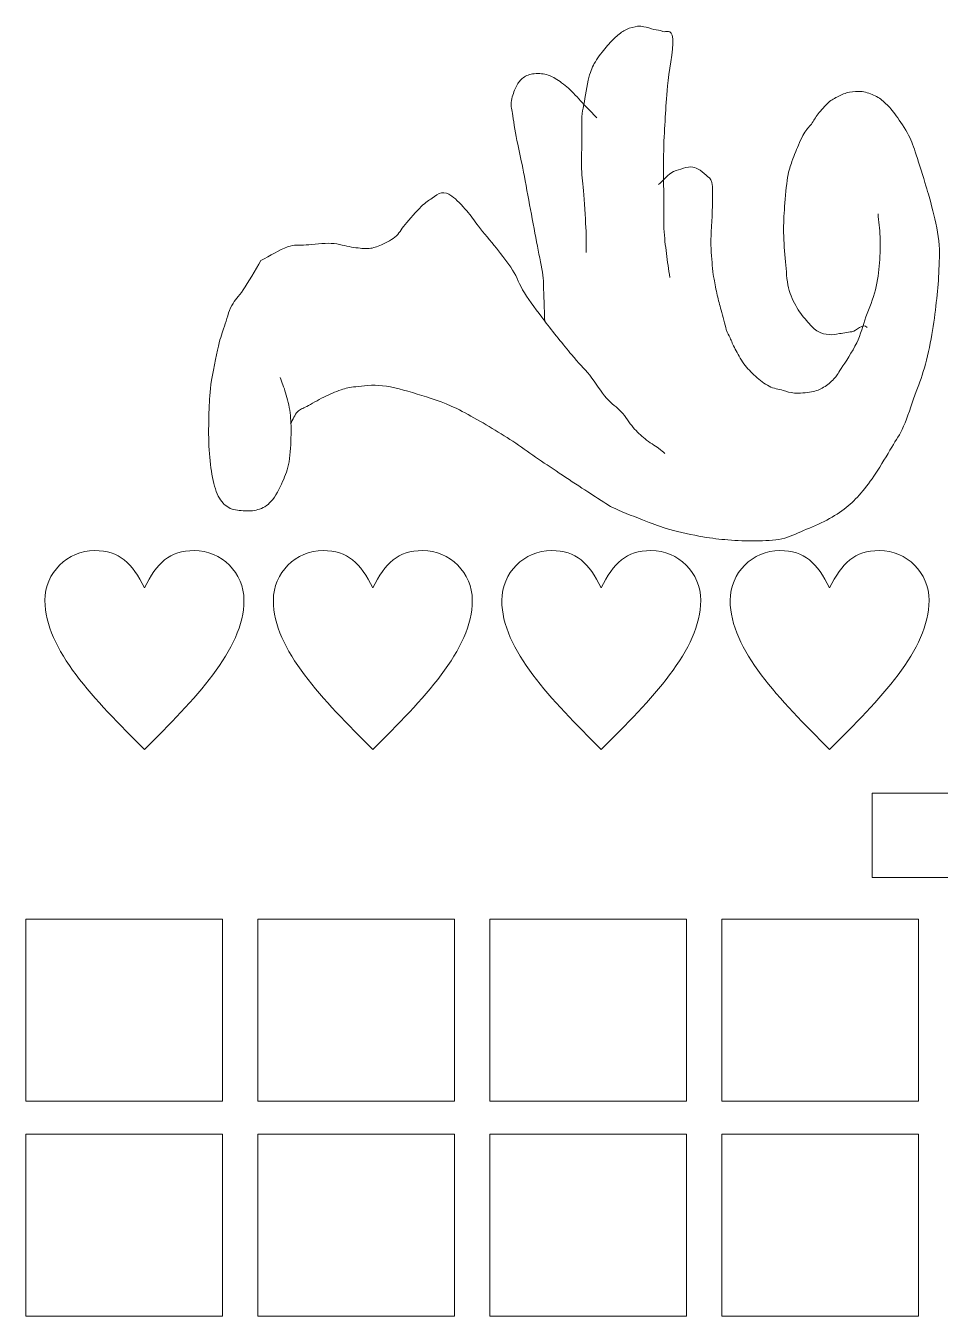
# Model space of a CAD drawing. Header units: millimetres. Extents: x -186 to 151, y -141 to 106.
# Drawn here: x 21.4 to 42.85, y 73.16 to 103.45 of the extents above; entities that cross this region are included whole.
import ezdxf

# ---------------------------------------------------------------- set-up
doc = ezdxf.new("R2010")
doc.units = ezdxf.units.MM
doc.header["$MEASUREMENT"] = 0
doc.layers.add('Camada 1', color=7, linetype='Continuous')

msp = doc.modelspace()

# ---------------------------------------------------------------- linework, layer by layer
at = {"layer": 'Camada 1', "color": 250, "lineweight": 9}
for points, knots in [([(34.5505, 98.1295), (34.5467, 98.3251), (34.5508, 98.4755), (34.5393, 98.7163), (34.5393, 98.7163), (34.5279, 98.957), (34.4992, 99.3316), (34.4819, 99.5721), (34.4819, 99.5721), (34.4647, 99.8125), (34.4417, 99.9582), (34.436, 100.1589), (34.436, 100.1589), (34.4304, 100.3596), (34.446, 100.5787), (34.4481, 100.7702), (34.4481, 100.7702), (34.4502, 100.9617), (34.4405, 101.1678), (34.4484, 101.3081), (34.4484, 101.3081), (34.4564, 101.4483), (34.4679, 101.4466), (34.4951, 101.6015), (34.4951, 101.6015), (34.5222, 101.7564), (34.5663, 102.0678), (34.6115, 102.2373), (34.6115, 102.2373), (34.6568, 102.4067), (34.6941, 102.4847), (34.7625, 102.604), (34.7625, 102.604), (34.831, 102.7234), (34.9344, 102.8464), (35.018, 102.9464), (35.018, 102.9464), (35.1016, 103.0462), (35.1846, 103.1336), (35.2636, 103.2031), (35.2636, 103.2031), (35.3424, 103.2727), (35.4087, 103.3237), (35.4904, 103.3628), (35.4904, 103.3628), (35.5722, 103.4018), (35.6831, 103.4262), (35.7521, 103.4364), (35.7521, 103.4364), (35.8211, 103.4467), (35.8393, 103.4365), (35.9033, 103.4242), (35.9033, 103.4242), (35.9673, 103.4119), (36.0622, 103.3812), (36.1359, 103.3628), (36.1359, 103.3628), (36.2094, 103.3444), (36.271, 103.3507), (36.3451, 103.3137), (36.3451, 103.3137), (36.4192, 103.2767), (36.5543, 103.4129), (36.5775, 103.1417), (36.5775, 103.1417), (36.6007, 102.8705), (36.4839, 102.3436), (36.4545, 102.0365), (36.4545, 102.0365), (36.4253, 101.7293), (36.4164, 101.5515), (36.4017, 101.2996), (36.4017, 101.2996), (36.387, 101.0478), (36.3723, 100.8334), (36.3663, 100.526), (36.3663, 100.526), (36.3602, 100.2187), (36.3645, 99.7633), (36.3654, 99.4576), (36.3654, 99.4576), (36.3663, 99.1519), (36.3611, 98.9182), (36.3717, 98.6918), (36.3717, 98.6918), (36.3824, 98.4655), (36.4062, 98.2967), (36.4293, 98.105), (36.4293, 98.105), (36.4524, 97.9133), (36.4832, 97.7301), (36.5101, 97.5426)], [0, 0, 0, 0, 0.0416667, 0.0416667, 0.0416667, 0.0416667, 0.0833333, 0.0833333, 0.0833333, 0.0833333, 0.125, 0.125, 0.125, 0.125, 0.1666667, 0.1666667, 0.1666667, 0.1666667, 0.2083333, 0.2083333, 0.2083333, 0.2083333, 0.25, 0.25, 0.25, 0.25, 0.2916667, 0.2916667, 0.2916667, 0.2916667, 0.3333333, 0.3333333, 0.3333333, 0.3333333, 0.375, 0.375, 0.375, 0.375, 0.4166667, 0.4166667, 0.4166667, 0.4166667, 0.4583333, 0.4583333, 0.4583333, 0.4583333, 0.5, 0.5, 0.5, 0.5, 0.5416667, 0.5416667, 0.5416667, 0.5416667, 0.5833333, 0.5833333, 0.5833333, 0.5833333, 0.625, 0.625, 0.625, 0.625, 0.6666667, 0.6666667, 0.6666667, 0.6666667, 0.7083333, 0.7083333, 0.7083333, 0.7083333, 0.75, 0.75, 0.75, 0.75, 0.7916667, 0.7916667, 0.7916667, 0.7916667, 0.8333333, 0.8333333, 0.8333333, 0.8333333, 0.875, 0.875, 0.875, 0.875, 0.9166667, 0.9166667, 0.9166667, 0.9166667, 1, 1, 1, 1]), ([(34.7964, 101.2836), (34.6959, 101.3896), (34.5994, 101.4914), (34.4951, 101.6015), (34.4951, 101.6015), (34.3908, 101.7116), (34.277, 101.8459), (34.1706, 101.9438), (34.1706, 101.9438), (34.0642, 102.0417), (33.9564, 102.127), (33.8577, 102.1883), (33.8577, 102.1883), (33.7589, 102.2496), (33.6804, 102.2902), (33.5794, 102.3106), (33.5794, 102.3106), (33.4783, 102.331), (33.3481, 102.3311), (33.2547, 102.3106), (33.2547, 102.3106), (33.1612, 102.2901), (33.0857, 102.2465), (33.0226, 102.1883), (33.0226, 102.1883), (32.9595, 102.1303), (32.9227, 102.0595), (32.8833, 101.9683), (32.8833, 101.9683), (32.8438, 101.877), (32.8007, 101.7649), (32.7902, 101.6505), (32.7902, 101.6505), (32.7798, 101.536), (32.7997, 101.4958), (32.8248, 101.3326), (32.8248, 101.3326), (32.8499, 101.1693), (32.8979, 100.8925), (32.9402, 100.6723), (32.9402, 100.6723), (32.9826, 100.4522), (33.0289, 100.269), (33.0789, 100.0122), (33.0789, 100.0122), (33.129, 99.7554), (33.1867, 99.4213), (33.2406, 99.1319), (33.2406, 99.1319), (33.2946, 98.8426), (33.3542, 98.5329), (33.4024, 98.2762), (33.4024, 98.2762), (33.4505, 98.0194), (33.5043, 97.7847), (33.5295, 97.5915), (33.5295, 97.5915), (33.5547, 97.3983), (33.5447, 97.3063), (33.5523, 97.1269), (33.5523, 97.1269), (33.5599, 96.9476), (33.5674, 96.7194), (33.575, 96.5157)], [0, 0, 0, 0, 0.0588235, 0.0588235, 0.0588235, 0.0588235, 0.1176471, 0.1176471, 0.1176471, 0.1176471, 0.1764706, 0.1764706, 0.1764706, 0.1764706, 0.2352941, 0.2352941, 0.2352941, 0.2352941, 0.2941176, 0.2941176, 0.2941176, 0.2941176, 0.3529412, 0.3529412, 0.3529412, 0.3529412, 0.4117647, 0.4117647, 0.4117647, 0.4117647, 0.4705882, 0.4705882, 0.4705882, 0.4705882, 0.5294118, 0.5294118, 0.5294118, 0.5294118, 0.5882353, 0.5882353, 0.5882353, 0.5882353, 0.6470588, 0.6470588, 0.6470588, 0.6470588, 0.7058824, 0.7058824, 0.7058824, 0.7058824, 0.7647059, 0.7647059, 0.7647059, 0.7647059, 0.8235294, 0.8235294, 0.8235294, 0.8235294, 0.8823529, 0.8823529, 0.8823529, 0.8823529, 1, 1, 1, 1]), ([(41.1367, 96.369), (41.0635, 96.484), (40.8525, 96.2793), (40.8003, 96.2712), (40.8003, 96.2712), (40.7481, 96.263), (40.58, 96.2344), (40.4872, 96.2222), (40.4872, 96.2222), (40.3944, 96.21), (40.3271, 96.1896), (40.2435, 96.1978), (40.2435, 96.1978), (40.1601, 96.2059), (40.0723, 96.2218), (39.9885, 96.2712), (39.9885, 96.2712), (39.9046, 96.3205), (39.8284, 96.3972), (39.7451, 96.4912), (39.7451, 96.4912), (39.6618, 96.5852), (39.5661, 96.6978), (39.4902, 96.8336), (39.4902, 96.8336), (39.4142, 96.9692), (39.339, 97.1132), (39.2934, 97.2982), (39.2934, 97.2982), (39.2477, 97.483), (39.2434, 97.6932), (39.2242, 97.9093), (39.2242, 97.9093), (39.205, 98.1256), (39.1821, 98.3767), (39.1784, 98.5941), (39.1784, 98.5941), (39.1747, 98.8113), (39.1864, 98.9888), (39.2021, 99.2053), (39.2021, 99.2053), (39.2176, 99.4217), (39.243, 99.7117), (39.2722, 99.89), (39.2722, 99.89), (39.3012, 100.0682), (39.3426, 100.1611), (39.375, 100.2625), (39.375, 100.2625), (39.4072, 100.3637), (39.4191, 100.3873), (39.4652, 100.4959), (39.4652, 100.4959), (39.5114, 100.6043), (39.5904, 100.805), (39.6516, 100.9134), (39.6516, 100.9134), (39.7128, 101.0217), (39.7728, 101.0627), (39.8291, 101.1405), (39.8291, 101.1405), (39.8853, 101.2183), (39.9226, 101.296), (39.9892, 101.38), (39.9892, 101.38), (40.0558, 101.464), (40.1489, 101.5747), (40.2278, 101.6435), (40.2278, 101.6435), (40.3066, 101.7123), (40.3779, 101.7499), (40.4604, 101.7909), (40.4604, 101.7909), (40.543, 101.8318), (40.6288, 101.8707), (40.7222, 101.8891), (40.7222, 101.8891), (40.8155, 101.9075), (40.9176, 101.9158), (41.0187, 101.9014), (41.0187, 101.9014), (41.1199, 101.8871), (41.2335, 101.8504), (41.3268, 101.8032), (41.3268, 101.8032), (41.4202, 101.7559), (41.4941, 101.697), (41.5767, 101.619), (41.5767, 101.619), (41.6592, 101.5409), (41.7314, 101.4596), (41.8206, 101.3365), (41.8206, 101.3365), (41.9099, 101.2134), (42.0321, 101.0368), (42.111, 100.8822), (42.111, 100.8822), (42.19, 100.7275), (42.2232, 100.6142), (42.2909, 100.4155), (42.2909, 100.4155), (42.3586, 100.2167), (42.4562, 99.8956), (42.5171, 99.691), (42.5171, 99.691), (42.5781, 99.4862), (42.6058, 99.4033), (42.6563, 99.1875), (42.6563, 99.1875), (42.7068, 98.9717), (42.7923, 98.6617), (42.82, 98.3984), (42.82, 98.3984), (42.8477, 98.1351), (42.8292, 97.8817), (42.8193, 97.6404), (42.8193, 97.6404), (42.8095, 97.3991), (42.7882, 97.1965), (42.7608, 96.9558), (42.7608, 96.9558), (42.7336, 96.715), (42.7027, 96.4552), (42.6559, 96.1978), (42.6559, 96.1978), (42.6092, 95.9403), (42.5475, 95.6528), (42.4814, 95.4154), (42.4814, 95.4154), (42.4152, 95.1778), (42.3419, 95.0078), (42.2605, 94.7796), (42.2605, 94.7796), (42.1792, 94.5514), (42.0848, 94.2511), (41.9932, 94.0461), (41.9932, 94.0461), (41.9017, 93.8411), (41.8229, 93.7405), (41.7145, 93.557), (41.7145, 93.557), (41.6061, 93.3737), (41.463, 93.1252), (41.3429, 92.9458), (41.3429, 92.9458), (41.2228, 92.7663), (41.1109, 92.6159), (40.9947, 92.4813), (40.9947, 92.4813), (40.8783, 92.3465), (40.7802, 92.245), (40.6465, 92.1389), (40.6465, 92.1389), (40.5126, 92.0327), (40.3604, 91.9352), (40.1939, 91.8455), (40.1939, 91.8455), (40.0275, 91.7558), (39.8246, 91.6743), (39.6486, 91.601), (39.6486, 91.601), (39.4726, 91.5276), (39.3262, 91.4462), (39.1382, 91.4053), (39.1382, 91.4053), (38.9502, 91.3645), (38.7342, 91.3605), (38.5235, 91.3564), (38.5235, 91.3564), (38.3127, 91.3524), (38.0808, 91.3646), (37.8739, 91.3809), (37.8739, 91.3809), (37.6671, 91.3972), (37.5106, 91.4135), (37.2825, 91.4543), (37.2825, 91.4543), (37.0545, 91.495), (36.7279, 91.5643), (36.5056, 91.6255), (36.5056, 91.6255), (36.2833, 91.6866), (36.1616, 91.7395), (35.949, 91.821), (35.949, 91.821), (35.7364, 91.9025), (35.4197, 92.0248), (35.2302, 92.1144), (35.2302, 92.1144), (35.0406, 92.2041), (35.0679, 92.196), (34.8129, 92.359), (34.8129, 92.359), (34.5578, 92.5219), (34.0651, 92.8479), (33.7, 93.0925), (33.7, 93.0925), (33.3349, 93.337), (32.9872, 93.5978), (32.622, 93.826), (32.622, 93.826), (32.2568, 94.0542), (31.8494, 94.2986), (31.509, 94.4617), (31.509, 94.4617), (31.1687, 94.6249), (30.8715, 94.7144), (30.5815, 94.8041), (30.5815, 94.8041), (30.2914, 94.8937), (30.0099, 94.9711), (29.7698, 94.9996), (29.7698, 94.9996), (29.5296, 95.0282), (29.3059, 94.9915), (29.1435, 94.9753), (29.1435, 94.9753), (28.9809, 94.9589), (28.9213, 94.9426), (28.7955, 94.9019), (28.7955, 94.9019), (28.6696, 94.8611), (28.5228, 94.7959), (28.3894, 94.7307), (28.3894, 94.7307), (28.256, 94.6656), (28.0974, 94.5676), (27.9949, 94.5107), (27.9949, 94.5107), (27.8924, 94.4536), (27.8398, 94.4572), (27.7745, 94.3884), (27.7745, 94.3884), (27.7092, 94.3196), (27.666, 94.201), (27.6119, 94.1072)], [0, 0, 0, 0, 0.0166667, 0.0166667, 0.0166667, 0.0166667, 0.0333333, 0.0333333, 0.0333333, 0.0333333, 0.05, 0.05, 0.05, 0.05, 0.0666667, 0.0666667, 0.0666667, 0.0666667, 0.0833333, 0.0833333, 0.0833333, 0.0833333, 0.1, 0.1, 0.1, 0.1, 0.1166667, 0.1166667, 0.1166667, 0.1166667, 0.1333333, 0.1333333, 0.1333333, 0.1333333, 0.15, 0.15, 0.15, 0.15, 0.1666667, 0.1666667, 0.1666667, 0.1666667, 0.1833333, 0.1833333, 0.1833333, 0.1833333, 0.2, 0.2, 0.2, 0.2, 0.2166667, 0.2166667, 0.2166667, 0.2166667, 0.2333333, 0.2333333, 0.2333333, 0.2333333, 0.25, 0.25, 0.25, 0.25, 0.2666667, 0.2666667, 0.2666667, 0.2666667, 0.2833333, 0.2833333, 0.2833333, 0.2833333, 0.3, 0.3, 0.3, 0.3, 0.3166667, 0.3166667, 0.3166667, 0.3166667, 0.3333333, 0.3333333, 0.3333333, 0.3333333, 0.35, 0.35, 0.35, 0.35, 0.3666667, 0.3666667, 0.3666667, 0.3666667, 0.3833333, 0.3833333, 0.3833333, 0.3833333, 0.4, 0.4, 0.4, 0.4, 0.4166667, 0.4166667, 0.4166667, 0.4166667, 0.4333333, 0.4333333, 0.4333333, 0.4333333, 0.45, 0.45, 0.45, 0.45, 0.4666667, 0.4666667, 0.4666667, 0.4666667, 0.4833333, 0.4833333, 0.4833333, 0.4833333, 0.5, 0.5, 0.5, 0.5, 0.5166667, 0.5166667, 0.5166667, 0.5166667, 0.5333333, 0.5333333, 0.5333333, 0.5333333, 0.55, 0.55, 0.55, 0.55, 0.5666667, 0.5666667, 0.5666667, 0.5666667, 0.5833333, 0.5833333, 0.5833333, 0.5833333, 0.6, 0.6, 0.6, 0.6, 0.6166667, 0.6166667, 0.6166667, 0.6166667, 0.6333333, 0.6333333, 0.6333333, 0.6333333, 0.65, 0.65, 0.65, 0.65, 0.6666667, 0.6666667, 0.6666667, 0.6666667, 0.6833333, 0.6833333, 0.6833333, 0.6833333, 0.7, 0.7, 0.7, 0.7, 0.7166667, 0.7166667, 0.7166667, 0.7166667, 0.7333333, 0.7333333, 0.7333333, 0.7333333, 0.75, 0.75, 0.75, 0.75, 0.7666667, 0.7666667, 0.7666667, 0.7666667, 0.7833333, 0.7833333, 0.7833333, 0.7833333, 0.8, 0.8, 0.8, 0.8, 0.8166667, 0.8166667, 0.8166667, 0.8166667, 0.8333333, 0.8333333, 0.8333333, 0.8333333, 0.85, 0.85, 0.85, 0.85, 0.8666667, 0.8666667, 0.8666667, 0.8666667, 0.8833333, 0.8833333, 0.8833333, 0.8833333, 0.9, 0.9, 0.9, 0.9, 0.9166667, 0.9166667, 0.9166667, 0.9166667, 0.9333333, 0.9333333, 0.9333333, 0.9333333, 0.95, 0.95, 0.95, 0.95, 0.9666667, 0.9666667, 0.9666667, 0.9666667, 1, 1, 1, 1]), ([(36.2449, 99.7187), (36.3417, 99.8084), (36.4476, 99.9262), (36.5351, 99.9877), (36.5351, 99.9877), (36.6226, 100.0492), (36.6897, 100.0611), (36.7671, 100.0855), (36.7671, 100.0855), (36.8445, 100.1099), (36.931, 100.1344), (36.9991, 100.1344), (36.9991, 100.1344), (37.0673, 100.1344), (37.1128, 100.1183), (37.1731, 100.0855), (37.1731, 100.0855), (37.2333, 100.0528), (37.3042, 99.9919), (37.3585, 99.9388), (37.3585, 99.9388), (37.4128, 99.8857), (37.4692, 99.8785), (37.4976, 99.7677), (37.4976, 99.7677), (37.5259, 99.657), (37.509, 99.4989), (37.5088, 99.352), (37.5088, 99.352), (37.5087, 99.2051), (37.5028, 99.0505), (37.4969, 98.8874), (37.4969, 98.8874), (37.491, 98.7244), (37.4712, 98.5635), (37.4733, 98.3739), (37.4733, 98.3739), (37.4754, 98.1845), (37.4972, 97.9034), (37.5096, 97.7572), (37.5096, 97.7572), (37.5219, 97.611), (37.5283, 97.6049), (37.5471, 97.4993), (37.5471, 97.4993), (37.566, 97.3938), (37.5949, 97.2467), (37.6225, 97.1248), (37.6225, 97.1248), (37.65, 97.0029), (37.677, 96.9027), (37.7124, 96.7686), (37.7124, 96.7686), (37.7477, 96.6346), (37.7991, 96.4284), (37.8341, 96.3203), (37.8341, 96.3203), (37.8691, 96.2122), (37.8864, 96.2006), (37.9212, 96.1238), (37.9212, 96.1238), (37.956, 96.0471), (37.9888, 95.9609), (38.043, 95.8595), (38.043, 95.8595), (38.0973, 95.758), (38.1665, 95.6226), (38.2463, 95.5156), (38.2463, 95.5156), (38.3261, 95.4086), (38.4203, 95.3092), (38.5193, 95.221), (38.5193, 95.221), (38.6183, 95.1328), (38.731, 95.0429), (38.839, 94.9876), (38.839, 94.9876), (38.947, 94.9321), (39.0657, 94.9159), (39.1645, 94.8893), (39.1645, 94.8893), (39.2634, 94.8628), (39.3202, 94.834), (39.4319, 94.8279), (39.4319, 94.8279), (39.5435, 94.8218), (39.7184, 94.8299), (39.8331, 94.8525), (39.8331, 94.8525), (39.9478, 94.875), (40.0304, 94.9116), (40.1181, 94.963), (40.1181, 94.963), (40.2057, 95.0144), (40.2874, 95.0854), (40.3566, 95.1595), (40.3566, 95.1595), (40.4259, 95.2336), (40.4418, 95.2646), (40.5313, 95.4051), (40.5313, 95.4051), (40.6206, 95.5456), (40.7954, 95.7984), (40.8929, 96.0022), (40.8929, 96.0022), (40.9904, 96.206), (41.0373, 96.4099), (41.111, 96.6178), (41.111, 96.6178), (41.1846, 96.8257), (41.281, 97.035), (41.3345, 97.2492), (41.3345, 97.2492), (41.3882, 97.4635), (41.4101, 97.6754), (41.4279, 97.885), (41.4279, 97.885), (41.4455, 98.0945), (41.4456, 98.3036), (41.4399, 98.4961), (41.4399, 98.4961), (41.4342, 98.6888), (41.4092, 98.8548), (41.3939, 99.0342)], [0, 0, 0, 0, 0.03125, 0.03125, 0.03125, 0.03125, 0.0625, 0.0625, 0.0625, 0.0625, 0.09375, 0.09375, 0.09375, 0.09375, 0.125, 0.125, 0.125, 0.125, 0.15625, 0.15625, 0.15625, 0.15625, 0.1875, 0.1875, 0.1875, 0.1875, 0.21875, 0.21875, 0.21875, 0.21875, 0.25, 0.25, 0.25, 0.25, 0.28125, 0.28125, 0.28125, 0.28125, 0.3125, 0.3125, 0.3125, 0.3125, 0.34375, 0.34375, 0.34375, 0.34375, 0.375, 0.375, 0.375, 0.375, 0.40625, 0.40625, 0.40625, 0.40625, 0.4375, 0.4375, 0.4375, 0.4375, 0.46875, 0.46875, 0.46875, 0.46875, 0.5, 0.5, 0.5, 0.5, 0.53125, 0.53125, 0.53125, 0.53125, 0.5625, 0.5625, 0.5625, 0.5625, 0.59375, 0.59375, 0.59375, 0.59375, 0.625, 0.625, 0.625, 0.625, 0.65625, 0.65625, 0.65625, 0.65625, 0.6875, 0.6875, 0.6875, 0.6875, 0.71875, 0.71875, 0.71875, 0.71875, 0.75, 0.75, 0.75, 0.75, 0.78125, 0.78125, 0.78125, 0.78125, 0.8125, 0.8125, 0.8125, 0.8125, 0.84375, 0.84375, 0.84375, 0.84375, 0.875, 0.875, 0.875, 0.875, 0.90625, 0.90625, 0.90625, 0.90625, 0.9375, 0.9375, 0.9375, 0.9375, 1, 1, 1, 1]), ([(26.9185, 97.937), (27.1238, 98.0431), (27.36, 98.1953), (27.5367, 98.2566), (27.5367, 98.2566), (27.7135, 98.3179), (27.8028, 98.2894), (27.9746, 98.3033), (27.9746, 98.3033), (28.1464, 98.3171), (28.3891, 98.3483), (28.5677, 98.3401), (28.5677, 98.3401), (28.7461, 98.332), (28.9028, 98.2746), (29.0443, 98.2541), (29.0443, 98.2541), (29.1858, 98.2337), (29.3056, 98.2112), (29.4165, 98.2172), (29.4165, 98.2172), (29.5272, 98.2234), (29.5994, 98.2459), (29.7072, 98.291), (29.7072, 98.291), (29.8151, 98.3361), (29.9622, 98.4049), (30.062, 98.4875), (30.062, 98.4875), (30.1618, 98.57), (30.198, 98.6626), (30.3006, 98.7823), (30.3006, 98.7823), (30.4032, 98.9019), (30.572, 99.1019), (30.6775, 99.2053), (30.6775, 99.2053), (30.7832, 99.3087), (30.8535, 99.3479), (30.9329, 99.4009), (30.9329, 99.4009), (31.0122, 99.4539), (31.0744, 99.5149), (31.1534, 99.5231), (31.1534, 99.5231), (31.2322, 99.5315), (31.2973, 99.5197), (31.3968, 99.4498), (31.3968, 99.4498), (31.4964, 99.3799), (31.64, 99.2259), (31.7445, 99.1075), (31.7445, 99.1075), (31.849, 98.9891), (31.9067, 98.8874), (32.0226, 98.7407), (32.0226, 98.7407), (32.1384, 98.5941), (32.3064, 98.3984), (32.4397, 98.2272), (32.4397, 98.2272), (32.5729, 98.056), (32.7116, 97.8896), (32.8221, 97.7138), (32.8221, 97.7138), (32.9325, 97.5379), (32.9742, 97.3761), (33.1, 97.1758), (33.1, 97.1758), (33.2259, 96.9756), (33.3915, 96.7561), (33.575, 96.5157), (33.575, 96.5157), (33.7585, 96.2752), (34.025, 95.9452), (34.2007, 95.7332), (34.2007, 95.7332), (34.3764, 95.5213), (34.4923, 95.4154), (34.6294, 95.2442), (34.6294, 95.2442), (34.7667, 95.073), (34.8993, 94.8493), (35.0234, 94.7062), (35.0234, 94.7062), (35.1474, 94.5631), (35.2665, 94.5028), (35.3711, 94.3884), (35.3711, 94.3884), (35.4756, 94.274), (35.5563, 94.1278), (35.6491, 94.0216), (35.6491, 94.0216), (35.742, 93.9155), (35.8287, 93.8342), (35.9273, 93.7526), (35.9273, 93.7526), (36.026, 93.6711), (36.163, 93.5896), (36.2403, 93.5326), (36.2403, 93.5326), (36.3176, 93.4756), (36.3407, 93.4511), (36.391, 93.4103)], [0, 0, 0, 0, 0.037037, 0.037037, 0.037037, 0.037037, 0.0740741, 0.0740741, 0.0740741, 0.0740741, 0.1111111, 0.1111111, 0.1111111, 0.1111111, 0.1481481, 0.1481481, 0.1481481, 0.1481481, 0.1851852, 0.1851852, 0.1851852, 0.1851852, 0.2222222, 0.2222222, 0.2222222, 0.2222222, 0.2592593, 0.2592593, 0.2592593, 0.2592593, 0.2962963, 0.2962963, 0.2962963, 0.2962963, 0.3333333, 0.3333333, 0.3333333, 0.3333333, 0.3703704, 0.3703704, 0.3703704, 0.3703704, 0.4074074, 0.4074074, 0.4074074, 0.4074074, 0.4444444, 0.4444444, 0.4444444, 0.4444444, 0.4814815, 0.4814815, 0.4814815, 0.4814815, 0.5185185, 0.5185185, 0.5185185, 0.5185185, 0.5555556, 0.5555556, 0.5555556, 0.5555556, 0.5925926, 0.5925926, 0.5925926, 0.5925926, 0.6296296, 0.6296296, 0.6296296, 0.6296296, 0.6666667, 0.6666667, 0.6666667, 0.6666667, 0.7037037, 0.7037037, 0.7037037, 0.7037037, 0.7407407, 0.7407407, 0.7407407, 0.7407407, 0.7777778, 0.7777778, 0.7777778, 0.7777778, 0.8148148, 0.8148148, 0.8148148, 0.8148148, 0.8518519, 0.8518519, 0.8518519, 0.8518519, 0.8888889, 0.8888889, 0.8888889, 0.8888889, 0.9259259, 0.9259259, 0.9259259, 0.9259259, 1, 1, 1, 1]), ([(27.3691, 95.1953), (27.4116, 95.0731), (27.4577, 94.9677), (27.4964, 94.8286), (27.4964, 94.8286), (27.5352, 94.6894), (27.579, 94.5294), (27.6004, 94.364), (27.6004, 94.364), (27.6219, 94.1985), (27.6273, 94.0435), (27.6233, 93.8505), (27.6233, 93.8505), (27.6192, 93.6575), (27.6102, 93.4028), (27.5764, 93.2148), (27.5764, 93.2148), (27.5426, 93.0267), (27.4957, 92.9065), (27.4253, 92.7502), (27.4253, 92.7502), (27.3549, 92.5939), (27.2569, 92.3978), (27.1582, 92.2856), (27.1582, 92.2856), (27.0595, 92.1733), (26.956, 92.1269), (26.8449, 92.09), (26.8449, 92.09), (26.7338, 92.053), (26.6112, 92.0574), (26.4969, 92.0656), (26.4969, 92.0656), (26.3826, 92.0737), (26.259, 92.0809), (26.1607, 92.1389), (26.1607, 92.1389), (26.0623, 92.197), (25.9853, 92.2727), (25.9173, 92.4078), (25.9173, 92.4078), (25.8493, 92.543), (25.804, 92.723), (25.767, 92.9214), (25.767, 92.9214), (25.7298, 93.1197), (25.7094, 93.3397), (25.6978, 93.5815), (25.6978, 93.5815), (25.6863, 93.8233), (25.6905, 94.1229), (25.6985, 94.364), (25.6985, 94.364), (25.7064, 94.6049), (25.7082, 94.7616), (25.7454, 95.0241), (25.7454, 95.0241), (25.7825, 95.2867), (25.8674, 95.6998), (25.92, 95.9289), (25.92, 95.9289), (25.9725, 96.1579), (26.0072, 96.2344), (26.0595, 96.3934), (26.0595, 96.3934), (26.1118, 96.5524), (26.1592, 96.7376), (26.2338, 96.8824), (26.2338, 96.8824), (26.3085, 97.0273), (26.3866, 97.0733), (26.5008, 97.2492), (26.5008, 97.2492), (26.615, 97.4251), (26.7793, 97.7077), (26.9185, 97.937)], [0, 0, 0, 0, 0.05, 0.05, 0.05, 0.05, 0.1, 0.1, 0.1, 0.1, 0.15, 0.15, 0.15, 0.15, 0.2, 0.2, 0.2, 0.2, 0.25, 0.25, 0.25, 0.25, 0.3, 0.3, 0.3, 0.3, 0.35, 0.35, 0.35, 0.35, 0.4, 0.4, 0.4, 0.4, 0.45, 0.45, 0.45, 0.45, 0.5, 0.5, 0.5, 0.5, 0.55, 0.55, 0.55, 0.55, 0.6, 0.6, 0.6, 0.6, 0.65, 0.65, 0.65, 0.65, 0.7, 0.7, 0.7, 0.7, 0.75, 0.75, 0.75, 0.75, 0.8, 0.8, 0.8, 0.8, 0.85, 0.85, 0.85, 0.85, 0.9, 0.9, 0.9, 0.9, 1, 1, 1, 1])]:
    msp.add_open_spline(points, degree=3, knots=knots, dxfattribs=at)
at = {"layer": 'Camada 1', "color": 2, "lineweight": 9}
for points, knots in [([(24.1848, 90.2531), (24.4765, 90.8365), (24.7681, 91.1282), (25.3517, 91.1282), (25.3517, 91.1282), (25.9957, 91.1282), (26.5185, 90.6055), (26.5185, 89.9615), (26.5185, 89.9615), (26.5185, 88.7946), (25.3517, 87.6278), (24.1848, 86.461), (24.1848, 86.461), (23.018, 87.6278), (21.8512, 88.7946), (21.8512, 89.9615), (21.8512, 89.9615), (21.8512, 90.6055), (22.374, 91.1282), (23.018, 91.1282), (23.018, 91.1282), (23.6015, 91.1282), (23.8932, 90.8365), (24.1848, 90.2531)], [0, 0, 0, 0, 0.1428571, 0.1428571, 0.1428571, 0.1428571, 0.2857143, 0.2857143, 0.2857143, 0.2857143, 0.4285714, 0.4285714, 0.4285714, 0.4285714, 0.5714286, 0.5714286, 0.5714286, 0.5714286, 0.7142857, 0.7142857, 0.7142857, 0.7142857, 1, 1, 1, 1]), ([(29.5426, 90.2531), (29.8343, 90.8365), (30.1259, 91.1282), (30.7095, 91.1282), (30.7095, 91.1282), (31.3535, 91.1282), (31.8762, 90.6055), (31.8762, 89.9615), (31.8762, 89.9615), (31.8762, 88.7946), (30.7095, 87.6278), (29.5426, 86.461), (29.5426, 86.461), (28.3758, 87.6278), (27.209, 88.7946), (27.209, 89.9615), (27.209, 89.9615), (27.209, 90.6055), (27.7317, 91.1282), (28.3758, 91.1282), (28.3758, 91.1282), (28.9593, 91.1282), (29.2509, 90.8365), (29.5426, 90.2531)], [0, 0, 0, 0, 0.1428571, 0.1428571, 0.1428571, 0.1428571, 0.2857143, 0.2857143, 0.2857143, 0.2857143, 0.4285714, 0.4285714, 0.4285714, 0.4285714, 0.5714286, 0.5714286, 0.5714286, 0.5714286, 0.7142857, 0.7142857, 0.7142857, 0.7142857, 1, 1, 1, 1]), ([(34.9004, 90.2531), (35.1921, 90.8365), (35.4838, 91.1282), (36.0674, 91.1282), (36.0674, 91.1282), (36.7114, 91.1282), (37.2341, 90.6055), (37.2341, 89.9615), (37.2341, 89.9615), (37.2341, 88.7946), (36.0674, 87.6278), (34.9004, 86.461), (34.9004, 86.461), (33.7336, 87.6278), (32.5668, 88.7946), (32.5668, 89.9615), (32.5668, 89.9615), (32.5668, 90.6055), (33.0895, 91.1282), (33.7336, 91.1282), (33.7336, 91.1282), (34.317, 91.1282), (34.6087, 90.8365), (34.9004, 90.2531)], [0, 0, 0, 0, 0.1428571, 0.1428571, 0.1428571, 0.1428571, 0.2857143, 0.2857143, 0.2857143, 0.2857143, 0.4285714, 0.4285714, 0.4285714, 0.4285714, 0.5714286, 0.5714286, 0.5714286, 0.5714286, 0.7142857, 0.7142857, 0.7142857, 0.7142857, 1, 1, 1, 1]), ([(40.2582, 90.2531), (40.5499, 90.8365), (40.8416, 91.1282), (41.4252, 91.1282), (41.4252, 91.1282), (42.0692, 91.1282), (42.5919, 90.6055), (42.5919, 89.9615), (42.5919, 89.9615), (42.5919, 88.7946), (41.4252, 87.6278), (40.2582, 86.461), (40.2582, 86.461), (39.0914, 87.6278), (37.9246, 88.7946), (37.9246, 89.9615), (37.9246, 89.9615), (37.9246, 90.6055), (38.4473, 91.1282), (39.0914, 91.1282), (39.0914, 91.1282), (39.6749, 91.1282), (39.9665, 90.8365), (40.2582, 90.2531)], [0, 0, 0, 0, 0.1428571, 0.1428571, 0.1428571, 0.1428571, 0.2857143, 0.2857143, 0.2857143, 0.2857143, 0.4285714, 0.4285714, 0.4285714, 0.4285714, 0.5714286, 0.5714286, 0.5714286, 0.5714286, 0.7142857, 0.7142857, 0.7142857, 0.7142857, 1, 1, 1, 1]), ([(26.014, 82.4764), (26.014, 82.4764), (21.4017, 82.4764), (21.4017, 82.4764), (21.4017, 82.4764), (21.4017, 82.4764), (21.4017, 78.2062), (21.4017, 78.2062), (21.4017, 78.2062), (21.4017, 78.2062), (26.014, 78.2062), (26.014, 78.2062), (26.014, 78.2062), (26.014, 78.2062), (26.014, 82.4764), (26.014, 82.4764)], [0, 0, 0, 0, 0.2, 0.2, 0.2, 0.2, 0.4, 0.4, 0.4, 0.4, 0.6, 0.6, 0.6, 0.6, 1, 1, 1, 1]), ([(31.4576, 82.4764), (31.4576, 82.4764), (26.8452, 82.4764), (26.8452, 82.4764), (26.8452, 82.4764), (26.8452, 82.4764), (26.8452, 78.2062), (26.8452, 78.2062), (26.8452, 78.2062), (26.8452, 78.2062), (31.4576, 78.2062), (31.4576, 78.2062), (31.4576, 78.2062), (31.4576, 78.2062), (31.4576, 82.4764), (31.4576, 82.4764)], [0, 0, 0, 0, 0.2, 0.2, 0.2, 0.2, 0.4, 0.4, 0.4, 0.4, 0.6, 0.6, 0.6, 0.6, 1, 1, 1, 1]), ([(36.9011, 82.4764), (36.9011, 82.4764), (32.2888, 82.4764), (32.2888, 82.4764), (32.2888, 82.4764), (32.2888, 82.4764), (32.2888, 78.2062), (32.2888, 78.2062), (32.2888, 78.2062), (32.2888, 78.2062), (36.9011, 78.2062), (36.9011, 78.2062), (36.9011, 78.2062), (36.9011, 78.2062), (36.9011, 82.4764), (36.9011, 82.4764)], [0, 0, 0, 0, 0.2, 0.2, 0.2, 0.2, 0.4, 0.4, 0.4, 0.4, 0.6, 0.6, 0.6, 0.6, 1, 1, 1, 1]), ([(42.3448, 82.4764), (42.3448, 82.4764), (37.7325, 82.4764), (37.7325, 82.4764), (37.7325, 82.4764), (37.7325, 82.4764), (37.7325, 78.2062), (37.7325, 78.2062), (37.7325, 78.2062), (37.7325, 78.2062), (42.3448, 78.2062), (42.3448, 78.2062), (42.3448, 78.2062), (42.3448, 78.2062), (42.3448, 82.4764), (42.3448, 82.4764)], [0, 0, 0, 0, 0.2, 0.2, 0.2, 0.2, 0.4, 0.4, 0.4, 0.4, 0.6, 0.6, 0.6, 0.6, 1, 1, 1, 1]), ([(26.014, 77.4299), (26.014, 77.4299), (21.4017, 77.4299), (21.4017, 77.4299), (21.4017, 77.4299), (21.4017, 77.4299), (21.4017, 73.1596), (21.4017, 73.1596), (21.4017, 73.1596), (21.4017, 73.1596), (26.014, 73.1596), (26.014, 73.1596), (26.014, 73.1596), (26.014, 73.1596), (26.014, 77.4299), (26.014, 77.4299)], [0, 0, 0, 0, 0.2, 0.2, 0.2, 0.2, 0.4, 0.4, 0.4, 0.4, 0.6, 0.6, 0.6, 0.6, 1, 1, 1, 1]), ([(31.4576, 77.4299), (31.4576, 77.4299), (26.8452, 77.4299), (26.8452, 77.4299), (26.8452, 77.4299), (26.8452, 77.4299), (26.8452, 73.1596), (26.8452, 73.1596), (26.8452, 73.1596), (26.8452, 73.1596), (31.4576, 73.1596), (31.4576, 73.1596), (31.4576, 73.1596), (31.4576, 73.1596), (31.4576, 77.4299), (31.4576, 77.4299)], [0, 0, 0, 0, 0.2, 0.2, 0.2, 0.2, 0.4, 0.4, 0.4, 0.4, 0.6, 0.6, 0.6, 0.6, 1, 1, 1, 1]), ([(36.9011, 77.4299), (36.9011, 77.4299), (32.2888, 77.4299), (32.2888, 77.4299), (32.2888, 77.4299), (32.2888, 77.4299), (32.2888, 73.1596), (32.2888, 73.1596), (32.2888, 73.1596), (32.2888, 73.1596), (36.9011, 73.1596), (36.9011, 73.1596), (36.9011, 73.1596), (36.9011, 73.1596), (36.9011, 77.4299), (36.9011, 77.4299)], [0, 0, 0, 0, 0.2, 0.2, 0.2, 0.2, 0.4, 0.4, 0.4, 0.4, 0.6, 0.6, 0.6, 0.6, 1, 1, 1, 1]), ([(42.3448, 77.4299), (42.3448, 77.4299), (37.7325, 77.4299), (37.7325, 77.4299), (37.7325, 77.4299), (37.7325, 77.4299), (37.7325, 73.1596), (37.7325, 73.1596), (37.7325, 73.1596), (37.7325, 73.1596), (42.3448, 73.1596), (42.3448, 73.1596), (42.3448, 73.1596), (42.3448, 73.1596), (42.3448, 77.4299), (42.3448, 77.4299)], [0, 0, 0, 0, 0.2, 0.2, 0.2, 0.2, 0.4, 0.4, 0.4, 0.4, 0.6, 0.6, 0.6, 0.6, 1, 1, 1, 1])]:
    msp.add_open_spline(points, degree=3, knots=knots, dxfattribs=at)
at = {"layer": 'Camada 1', "color": 240, "lineweight": 9}
msp.add_open_spline([(41.2584, 83.4595), (41.2584, 83.4595), (44.5995, 83.4595), (44.5995, 83.4595), (44.5995, 83.4595), (44.5995, 83.4595), (44.5995, 85.4393), (44.5995, 85.4393), (44.5995, 85.4393), (44.5995, 85.4393), (41.2584, 85.4393), (41.2584, 85.4393), (41.2584, 85.4393), (41.2584, 85.4393), (41.2584, 83.4595), (41.2584, 83.4595), (41.2584, 83.4595), (41.2584, 83.4595), (41.2584, 83.4595), (41.2584, 83.4595)], degree=3, knots=[0, 0, 0, 0, 0.1666667, 0.1666667, 0.1666667, 0.1666667, 0.3333333, 0.3333333, 0.3333333, 0.3333333, 0.5, 0.5, 0.5, 0.5, 0.6666667, 0.6666667, 0.6666667, 0.6666667, 1, 1, 1, 1], dxfattribs=at)

doc.saveas('drawing.dxf')
